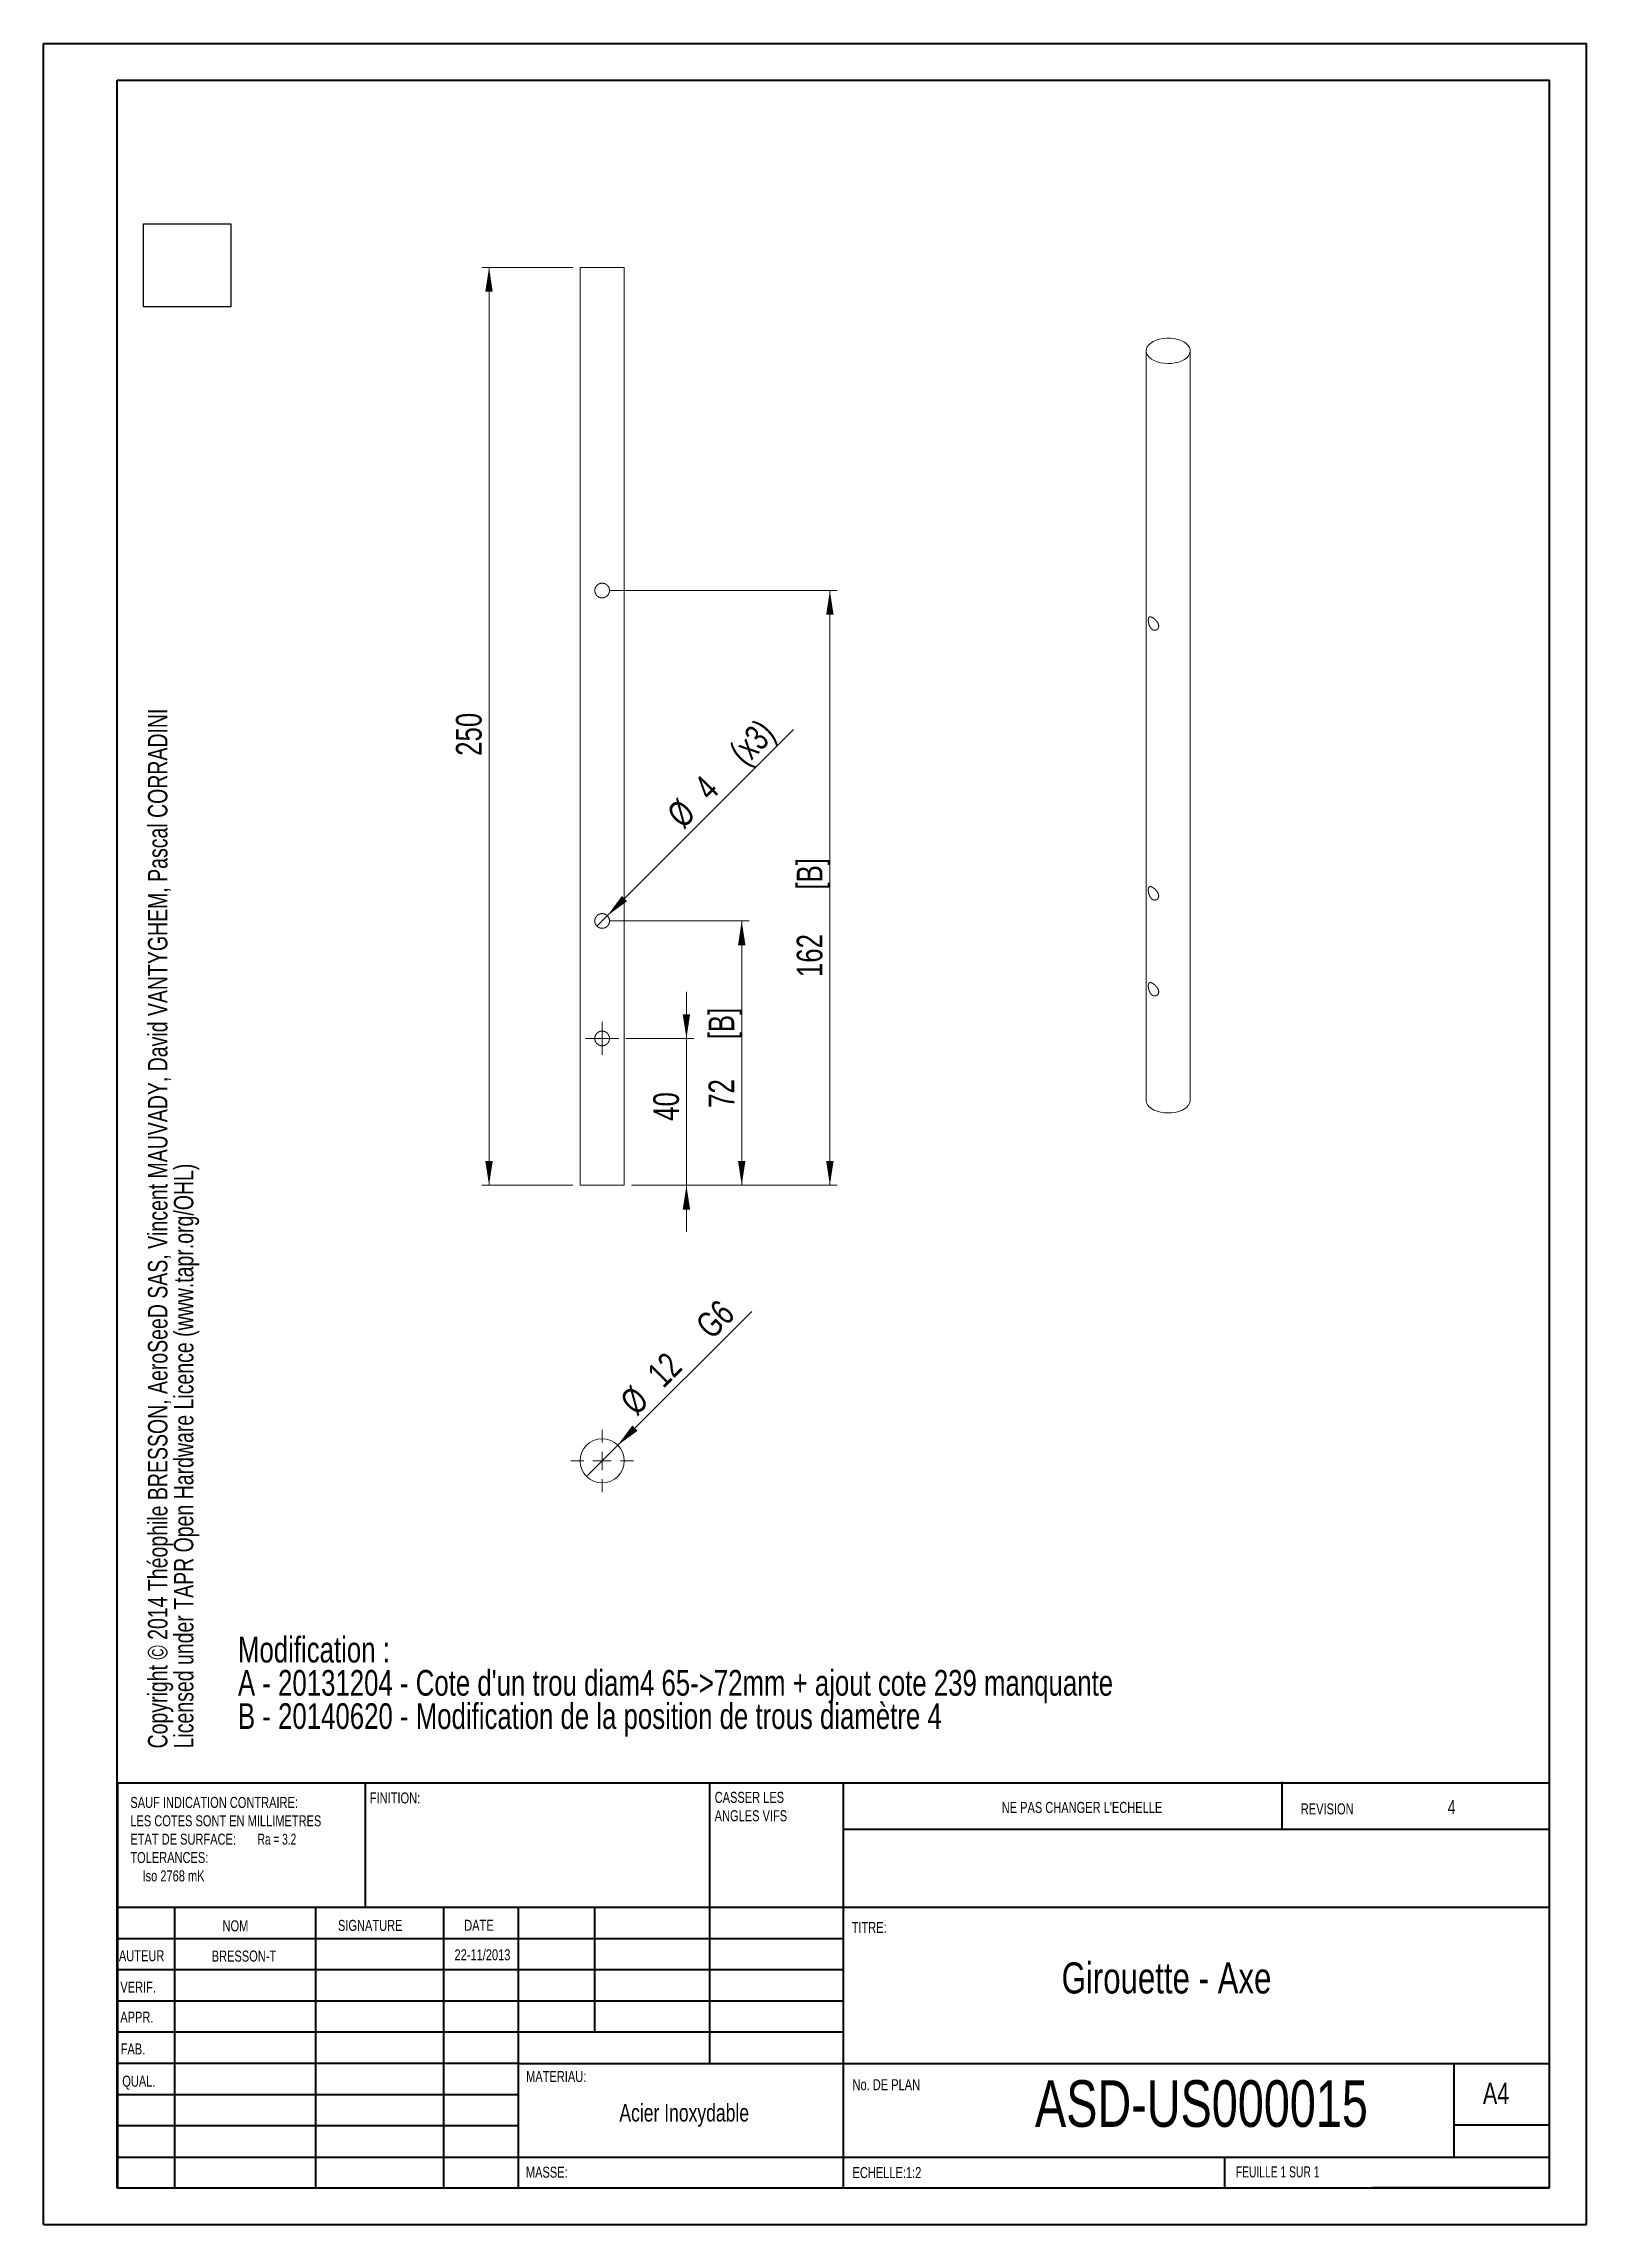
# Model space of a CAD drawing. Header units: millimetres. Extents: x 0 to 210, y 0 to 297.
import ezdxf

# ---------------------------------------------------------------- set-up
doc = ezdxf.new("R2010")
doc.units = ezdxf.units.MM
doc.styles.add('SLDTEXTSTYLE0', font='TXT', dxfattribs={"width": 0.75})
doc.styles.add('SLDTEXTSTYLE1', font='TXT', dxfattribs={"width": 0.7})
doc.styles.add('SLDTEXTSTYLE2', font='TXT', dxfattribs={"width": 0.6875})
doc.dimstyles.new('SLDDIMSTYLE0', dxfattribs={"dimtxt": 3.5, "dimasz": 3.302, "dimexe": 0, "dimexo": 0.0625, "dimgap": 0.875, "dimtad": 1, "dimlfac": 2, "dimrnd": 1e-09, "dimzin": 12, "dimdsep": 46, "dimtxsty": 'SLDTEXTSTYLE0', "dimsah": 1, "dimcen": 0.09, "dimadec": 0, "dimazin": 3, "dimtfac": 1, "dimtmove": 0, "dimatfit": 0, "dimfxl": 1, "dimfrac": 2, "dimtolj": 1, "dimtzin": 12, "dimarcsym": 0})
doc.dimstyles.new('SLDDIMSTYLE1', dxfattribs={"dimtxt": 3.5, "dimasz": 3.302, "dimexe": 0, "dimexo": 0.0625, "dimgap": 0.875, "dimtad": 1, "dimlfac": 2, "dimrnd": 1e-09, "dimzin": 12, "dimdsep": 46, "dimtxsty": 'SLDTEXTSTYLE0', "dimsah": 1, "dimcen": 0.09, "dimadec": 0, "dimazin": 3, "dimtfac": 1, "dimtofl": 0, "dimtmove": 0, "dimatfit": 3, "dimfxl": 1, "dimfrac": 2, "dimtolj": 1, "dimtzin": 12, "dimarcsym": 0})
doc.dimstyles.new('SLDDIMSTYLE2', dxfattribs={"dimtxt": 3.5, "dimasz": 3.302, "dimexe": 0, "dimexo": 0.0625, "dimgap": 0.875, "dimtad": 1, "dimlfac": 2, "dimrnd": 1e-09, "dimzin": 12, "dimdsep": 46, "dimtxsty": 'SLDTEXTSTYLE0', "dimblk1": 'NONE', "dimsah": 1, "dimcen": 0, "dimadec": 0, "dimazin": 3, "dimtfac": 1, "dimtmove": 0, "dimatfit": 3, "dimldrblk": 'NONE', "dimfxl": 1, "dimfrac": 2, "dimtolj": 1, "dimtzin": 12, "dimarcsym": 0})
doc.dimstyles.new('SLDDIMSTYLE3', dxfattribs={"dimtxt": 3.5, "dimasz": 3.302, "dimexe": 0, "dimexo": 0.0625, "dimgap": 0.875, "dimtad": 1, "dimlfac": 2, "dimrnd": 1e-09, "dimzin": 12, "dimdsep": 46, "dimtxsty": 'SLDTEXTSTYLE0', "dimblk1": 'NONE', "dimsah": 1, "dimcen": 0, "dimadec": 0, "dimazin": 3, "dimtfac": 1, "dimtmove": 0, "dimatfit": 3, "dimldrblk": 'NONE', "dimfxl": 1, "dimfrac": 2, "dimtolj": 1, "dimtzin": 12, "dimarcsym": 0})
picture_1 = doc.add_image_def('image1.bmp', size_in_pixel=(400, 420))

# ---------------------------------------------------------------- blocks, each defined once
blk = doc.blocks.new('SW_NOTE_0')
at = {"color": 0, "linetype": 'Continuous', "lineweight": 0, "char_height": 3.5, "attachment_point": 1, "style": 'SLDTEXTSTYLE0'}
for s, insert in [('Modification :', (0, 4.51)), ("A - 20131204 - Cote d'un trou diam4 65->72mm + ajout cote 239 manquante", (0, -0.01)), ('B - 20140620 - Modification de la position de trous diamètre 4', (0, -4.54))]:
    blk.add_mtext(s, dxfattribs=dict(at, insert=insert))
blk = doc.blocks.new('SW_NOTE_1')
at = {"color": 0, "linetype": 'Continuous', "lineweight": 0, "char_height": 2.6458, "attachment_point": 1, "rotation": 90, "style": 'SLDTEXTSTYLE0'}
for s, insert in [('Copyright © 2014 Théophile BRESSON, AeroSeeD SAS, Vincent MAUVADY, David VANTYGHEM, Pascal CORRADINI', (-3.41, 0)), ('Licensed under TAPR Open Hardware Licence (www.tapr.org/OHL)', (0.12, 0))]:
    blk.add_mtext(s, dxfattribs=dict(at, insert=insert))
blk = doc.blocks.new('SW_NOTE_2')
at = {"color": 0, "linetype": 'Continuous', "lineweight": 0, "char_height": 1.5, "attachment_point": 1, "style": 'SLDTEXTSTYLE0'}
for s, insert in [('CASSER LES', (0, 1.93)), ('ANGLES VIFS', (0, -0.57))]:
    blk.add_mtext(s, dxfattribs=dict(at, insert=insert))
blk = doc.blocks.new('SW_NOTE_3')
at = {"color": 0, "linetype": 'Continuous', "lineweight": 0, "char_height": 1.5, "attachment_point": 1}
for s, insert, style in [('SAUF INDICATION CONTRAIRE:', (0, 1.93), 'SLDTEXTSTYLE0'), ('LES COTES SONT EN MILLIMETRES', (0, -0.57), 'SLDTEXTSTYLE0'), ('TOLERANCES:', (0, -5.57), 'SLDTEXTSTYLE0'), ('ETAT DE SURFACE:', (0, -3.07), 'SLDTEXTSTYLE0'), ('Ra = 3.2', (17.33, -3.07), 'SLDTEXTSTYLE2'), ('Iso 2768 mK', (1.66, -8.07), 'SLDTEXTSTYLE0')]:
    blk.add_mtext(s, dxfattribs=dict(at, insert=insert, style=style))
blk = doc.blocks.new('*D5')
at = {"color": 7, "linetype": 'Continuous', "lineweight": 0}
for p, q in [((87.58, 161.73), (87.58, 168.08)), ((79.35, 161.73), (88.58, 161.73)), ((87.58, 141.73), (87.58, 161.73)), ((80.1, 141.73), (88.58, 141.73)), ((87.58, 141.73), (87.58, 135.38))]:
    blk.add_line(p, q, dxfattribs=at)
for points in [[(87.58, 161.73), (88.08, 165.03), (87.07, 165.03)], [(87.58, 141.73), (87.07, 138.43), (88.08, 138.43)]]:
    blk.add_solid(points, dxfattribs=at)
at = {"color": 7, "linetype": 'Continuous', "lineweight": 0, "insert": (83.06, 150.51, 0.05), "char_height": 3.5, "attachment_point": 1, "rotation": 90, "style": 'SLDTEXTSTYLE0'}
blk.add_mtext('40', dxfattribs=at)
blk = doc.blocks.new('*D6')
at = {"color": 7, "linetype": 'Continuous', "lineweight": 0}
for p, q in [((72.1, 266.73), (59.71, 266.73)), ((60.71, 141.73), (60.71, 266.73)), ((72.1, 141.73), (59.71, 141.73))]:
    blk.add_line(p, q, dxfattribs=at)
for points in [[(60.71, 266.73), (60.2, 263.43), (61.21, 263.43)], [(60.71, 141.73), (61.21, 145.03), (60.2, 145.03)]]:
    blk.add_solid(points, dxfattribs=at)
at = {"color": 7, "linetype": 'Continuous', "lineweight": 0, "insert": (56.2, 200.22, 0.05), "char_height": 3.5, "attachment_point": 1, "rotation": 90, "style": 'SLDTEXTSTYLE0'}
blk.add_mtext('250', dxfattribs=at)
blk = doc.blocks.new('*D7')
at = {"color": 7, "linetype": 'Continuous', "lineweight": 0}
for p, q in [((77.1, 177.73), (96.1, 177.73)), ((95.1, 141.73), (95.1, 177.73)), ((80.1, 141.73), (96.1, 141.73))]:
    blk.add_line(p, q, dxfattribs=at)
for points in [[(95.1, 177.73), (94.6, 174.43), (95.61, 174.43)], [(95.1, 141.73), (95.61, 145.03), (94.6, 145.03)]]:
    blk.add_solid(points, dxfattribs=at)
at = {"color": 7, "linetype": 'Continuous', "lineweight": 0, "char_height": 3.5, "attachment_point": 1, "rotation": 90, "style": 'SLDTEXTSTYLE0'}
for s, insert in [('[B]', (90.59, 161.61, 0.05)), ('72', (90.59, 152.28, 0.05))]:
    blk.add_mtext(s, dxfattribs=dict(at, insert=insert))
blk = doc.blocks.new('*D9')
at = {"color": 7, "linetype": 'Continuous', "lineweight": 0}
for q in [(102.17, 203.79), (75.4, 177.02)]:
    blk.add_line((76.81, 178.44), q, dxfattribs=at)
blk.add_solid([(76.81, 178.44), (79.5, 180.41), (78.79, 181.13)], dxfattribs=at)
at = {"color": 7, "linetype": 'Continuous', "lineweight": 0, "char_height": 3.5, "attachment_point": 1, "rotation": 45, "style": 'SLDTEXTSTYLE0'}
for s, insert in [('(x3)', (93.12, 201.18, 0.05)), ('4', (88.35, 196.41, 0.05)), ('%%c', (84.65, 192.64, 0.05))]:
    blk.add_mtext(s, dxfattribs=dict(at, insert=insert))
blk = doc.blocks.new('_NONE')
blk = doc.blocks.new('*D10')
at = {"color": 7, "linetype": 'Continuous', "lineweight": 0}
for p, q in [((77.1, 222.73), (108.1, 222.73)), ((107.1, 222.73), (107.1, 141.73)), ((80.1, 141.73), (108.1, 141.73))]:
    blk.add_line(p, q, dxfattribs=at)
for points in [[(107.1, 222.73), (106.6, 219.43), (107.61, 219.43)], [(107.1, 141.73), (107.61, 145.03), (106.6, 145.03)]]:
    blk.add_solid(points, dxfattribs=at)
at = {"color": 7, "linetype": 'Continuous', "lineweight": 0, "char_height": 3.5, "attachment_point": 1, "rotation": 90, "style": 'SLDTEXTSTYLE0'}
for s, insert in [('[B]', (102.59, 182, 0.05)), ('162', (102.59, 170.09, 0.05))]:
    blk.add_mtext(s, dxfattribs=dict(at, insert=insert))
blk = doc.blocks.new('SW_CENTERMARKSYMBOL_0')
at = {"color": 0, "linetype": 'Continuous', "lineweight": 0}
for p, q in [((-1.25, 0), (-2.25, 0)), ((0, 0), (-1.25, 0)), ((0, 1.25), (0, 2.25)), ((0, 0), (0, 1.25)), ((0, 0), (0, -1.25)), ((0, 0), (1.25, 0)), ((1.25, 0), (2.25, 0)), ((0, -1.25), (0, -2.25))]:
    blk.add_line(p, q, dxfattribs=at)
blk = doc.blocks.new('*D12')
at = {"color": 7, "linetype": 'Continuous', "lineweight": 0}
for q in [(96.47, 124.56), (73.98, 102.07)]:
    blk.add_line((78.22, 106.32), q, dxfattribs=at)
blk.add_solid([(78.22, 106.32), (80.92, 108.29), (80.2, 109.01)], dxfattribs=at)
at = {"color": 7, "linetype": 'Continuous', "lineweight": 0, "char_height": 3.5, "attachment_point": 1, "rotation": 45, "style": 'SLDTEXTSTYLE0'}
for s, insert in [('G6', (88.57, 123.07, -39.95)), ('12', (81.97, 116.47, -39.95)), ('%%c', (78.28, 112.7, -39.95))]:
    blk.add_mtext(s, dxfattribs=dict(at, insert=insert))
blk = doc.blocks.new('SW_CENTERMARKSYMBOL_1')
at = {"color": 0, "linetype": 'Continuous', "lineweight": 0}
for p, q in [((0, 2.5), (0, 4.25)), ((-2.5, 0), (-4.25, 0)), ((0, 0), (-1.25, 0)), ((0, 0), (0, 1.25)), ((0, 0), (0, -1.25)), ((0, 0), (1.25, 0)), ((2.5, 0), (4.25, 0)), ((0, -2.5), (0, -4.25))]:
    blk.add_line(p, q, dxfattribs=at)

msp = doc.modelspace()

# ---------------------------------------------------------------- linework, layer by layer
at = {"color": 7, "linetype": 'Continuous', "lineweight": 40}
for p, q in [((0.0788, 0.2148), (0.0788, 297.2148)), ((0.0788, 297.2148), (210.0788, 297.2148)), ((210.0788, 0.2148), (210.0788, 297.2148)), ((210.0788, 292.2148), (210.0788, 297.2148)), ((10.0788, 292.2148), (205.0788, 292.2148)), ((10.0788, 5.2148), (10.0788, 292.2148)), ((205.0788, 5.2148), (205.0788, 292.2148)), ((10.1108, 60.3709), (205.0788, 60.3709)), ((10.1108, 60.3709), (10.1108, 5.1209)), ((43.9108, 43.3709), (43.9108, 60.3709)), ((90.7108, 60.3709), (90.7108, 22.1209)), ((108.9108, 60.3709), (108.9108, 5.1209)), ((168.6788, 54.0898), (168.6788, 60.4648)), ((205.0788, 53.9959), (108.9108, 53.9959)), ((205.0788, 43.3709), (10.1108, 43.3709)), ((17.9108, 43.3709), (17.9108, 5.1209)), ((37.1018, 43.3709), (37.1018, 5.1209)), ((54.5097, 43.3709), (54.5097, 5.1209)), ((64.7108, 5.1209), (64.7108, 43.3709)), ((75.1108, 26.3709), (75.1108, 43.3709)), ((108.9108, 39.1209), (10.1108, 39.1209)), ((108.9108, 34.8709), (10.1108, 34.8709)), ((108.9108, 30.6209), (10.1108, 30.6209)), ((108.9108, 26.3709), (10.1108, 26.3709)), ((64.7108, 22.1209), (10.1108, 22.1209)), ((64.7108, 22.1209), (205.0788, 22.1209)), ((192.0788, 9.4648), (192.0788, 22.2148)), ((64.7108, 17.8709), (10.1108, 17.8709)), ((64.7108, 13.6209), (10.1108, 13.6209)), ((205.0788, 13.7148), (192.0788, 13.7148)), ((10.1108, 9.3709), (205.0788, 9.3709)), ((160.8788, 5.2148), (160.8788, 9.4648)), ((10.0788, 5.2148), (205.0788, 5.2148)), ((205.0788, 5.2148), (180.9883, 5.2148)), ((0.0788, 0.2148), (210.0788, 0.2148))]:
    msp.add_line(p, q, dxfattribs=at)
at = {"color": 7, "linetype": 'Continuous', "lineweight": 15}
for p, q in [((73.1036, 266.7298), (73.1036, 141.7298)), ((79.1036, 266.7298), (73.1036, 266.7298)), ((79.1036, 141.7298), (79.1036, 266.7298)), ((150.1559, 255.3742), (150.1559, 153.3066)), ((156.1559, 153.3066), (156.1559, 255.3742)), ((79.1036, 141.7298), (73.1036, 141.7298))]:
    msp.add_line(p, q, dxfattribs=at)
at = {"color": 7, "linetype": 'Continuous', "lineweight": 15, "flags": 128}
for points in [[(155.2772, 256.5988), (155.6052, 256.3743), (155.8628, 256.1209), (156.0424, 255.8461), (156.139, 255.5577), (156.1498, 255.264), (156.0745, 254.9735), (155.9152, 254.6945), (155.6765, 254.4351), (155.3654, 254.2027), (154.9906, 254.004), (154.5631, 253.8447), (154.0951, 253.7294), (153.6, 253.6614), (153.0922, 253.6427), (152.5863, 253.6739), (152.0967, 253.7539), (151.6376, 253.8805), (151.2221, 254.0502), (150.8623, 254.2579), (150.5685, 254.4977), (150.3491, 254.7627), (150.2105, 255.0454), (150.1566, 255.3375), (150.189, 255.6306), (150.3067, 255.9164), (150.5064, 256.1866), (150.7823, 256.4334), (151.1265, 256.6497), (151.5291, 256.8293), (151.9785, 256.9671), (152.4618, 257.0591), (152.965, 257.1026), (153.4737, 257.0963), (153.9733, 257.0406), (154.4494, 256.9368), (154.8882, 256.7882), (155.2772, 256.5988)], [(156.1559, 153.3066), (156.1498, 153.1964), (156.0745, 152.9059), (155.9152, 152.6269), (155.6765, 152.3675), (155.3654, 152.1351), (154.9906, 151.9364), (154.5631, 151.7771), (154.0951, 151.6618), (153.6, 151.5938), (153.0922, 151.5751), (152.5863, 151.6063), (152.0967, 151.6863), (151.6376, 151.8129), (151.2221, 151.9826), (150.8623, 152.1903), (150.5685, 152.4301), (150.3491, 152.6951), (150.2105, 152.9778), (150.1566, 153.2699), (150.1559, 153.3066)]]:
    msp.add_lwpolyline(points, dxfattribs=at)
at = {"color": 7, "linetype": 'Continuous', "lineweight": 15}
msp.add_circle((76.1036, 104.1944), 3, dxfattribs=at)
for points in [[(77.1036, 222.7964), (77.1036, 222.6632), (77.097, 222.5979), (77.0713, 222.4694), (77.0519, 222.4057), (77.0015, 222.2848), (76.9708, 222.2276), (76.8983, 222.1193), (76.8564, 222.0684), (76.7191, 221.9311), (76.6083, 221.8568), (76.4281, 221.7817), (76.3646, 221.7622), (76.2352, 221.7363), (76.17, 221.7299), (76.0385, 221.7298), (75.9717, 221.7364), (75.843, 221.7621), (75.7804, 221.7812), (75.6587, 221.8318), (75.601, 221.8629), (75.4931, 221.9351), (75.4422, 221.9769), (75.3502, 222.069), (75.3092, 222.119), (75.2368, 222.2269), (75.2054, 222.2854), (75.1553, 222.4058), (75.1362, 222.4681), (75.1102, 222.5975), (75.1036, 222.6638), (75.1035, 222.8606), (75.13, 222.993), (75.2052, 223.1739), (75.2366, 223.2324), (75.309, 223.3404), (75.35, 223.3905), (75.4885, 223.5291), (75.5976, 223.6024), (75.78, 223.6783), (75.8425, 223.6974), (75.9709, 223.7231), (76.0376, 223.7298), (76.1694, 223.7298), (76.2347, 223.7234), (76.364, 223.6976), (76.4276, 223.6781), (76.6083, 223.6029), (76.719, 223.5286), (76.8565, 223.3911), (76.8985, 223.34), (76.9708, 223.232), (77.0015, 223.1748), (77.0518, 223.054), (77.0713, 222.9902), (77.097, 222.8618), (77.1036, 222.7964), (77.1036, 222.6632)], [(151.863, 217.938), (151.863, 217.8293), (151.8567, 217.7776), (151.8323, 217.6796), (151.8138, 217.6328), (151.7667, 217.548), (151.7382, 217.5099), (151.6721, 217.4425), (151.6345, 217.4135), (151.5139, 217.3438), (151.42, 217.3194), (151.2761, 217.3221), (151.2267, 217.3296), (151.1292, 217.3577), (151.0816, 217.3782), (150.9885, 217.4318), (150.9429, 217.4654), (150.8579, 217.5424), (150.818, 217.586), (150.743, 217.6834), (150.7088, 217.7362), (150.647, 217.8475), (150.6189, 217.907), (150.5696, 218.0288), (150.5484, 218.0909), (150.512, 218.2172), (150.4967, 218.2817), (150.4727, 218.407), (150.4638, 218.4684), (150.4518, 218.5884), (150.4488, 218.6462), (150.4488, 218.8068), (150.4606, 218.9002), (150.4966, 219.0073), (150.5119, 219.0382), (150.5483, 219.0884), (150.5695, 219.1079), (150.6437, 219.1509), (150.7054, 219.1573), (150.8177, 219.1353), (150.8575, 219.1228), (150.9424, 219.088), (150.988, 219.0653), (151.0811, 219.0115), (151.1288, 218.9805), (151.2262, 218.9101), (151.2757, 218.8708), (151.42, 218.7451), (151.5138, 218.6482), (151.6346, 218.4935), (151.6723, 218.4393), (151.7382, 218.33), (151.7667, 218.2747), (151.8138, 218.1622), (151.8322, 218.1049), (151.8567, 217.9931), (151.863, 217.938), (151.863, 217.8293)], [(151.863, 181.1937), (151.863, 181.0849), (151.8567, 181.0333), (151.8323, 180.9353), (151.8138, 180.8885), (151.7667, 180.8037), (151.7382, 180.7656), (151.6721, 180.6982), (151.6345, 180.6691), (151.5139, 180.5995), (151.42, 180.575), (151.2761, 180.5778), (151.2267, 180.5852), (151.1292, 180.6134), (151.0816, 180.6339), (150.9885, 180.6875), (150.9429, 180.721), (150.8579, 180.798), (150.818, 180.8417), (150.743, 180.9391), (150.7088, 180.9918), (150.647, 181.1032), (150.6189, 181.1626), (150.5696, 181.2845), (150.5484, 181.3466), (150.512, 181.4728), (150.4967, 181.5374), (150.4727, 181.6627), (150.4638, 181.7241), (150.4518, 181.844), (150.4488, 181.9018), (150.4488, 182.0625), (150.4606, 182.1558), (150.4966, 182.263), (150.5119, 182.2939), (150.5483, 182.344), (150.5695, 182.3636), (150.6437, 182.4065), (150.7054, 182.413), (150.8177, 182.3909), (150.8575, 182.3784), (150.9424, 182.3436), (150.988, 182.3209), (151.0811, 182.2671), (151.1288, 182.2361), (151.2262, 182.1657), (151.2757, 182.1264), (151.42, 182.0008), (151.5138, 181.9039), (151.6346, 181.7491), (151.6723, 181.6949), (151.7382, 181.5857), (151.7667, 181.5304), (151.8138, 181.4178), (151.8322, 181.3605), (151.8567, 181.2488), (151.863, 181.1937), (151.863, 181.0849)], [(77.1036, 177.7964), (77.1036, 177.6632), (77.097, 177.5979), (77.0713, 177.4694), (77.0519, 177.4057), (77.0015, 177.2848), (76.9708, 177.2276), (76.8983, 177.1193), (76.8564, 177.0684), (76.7191, 176.9311), (76.6083, 176.8568), (76.4281, 176.7817), (76.3646, 176.7622), (76.2352, 176.7363), (76.17, 176.7299), (76.0385, 176.7298), (75.9717, 176.7364), (75.843, 176.7621), (75.7804, 176.7812), (75.6587, 176.8318), (75.601, 176.8629), (75.4931, 176.9351), (75.4422, 176.9769), (75.3502, 177.069), (75.3092, 177.119), (75.2368, 177.2269), (75.2054, 177.2854), (75.1553, 177.4058), (75.1362, 177.4681), (75.1102, 177.5975), (75.1036, 177.6638), (75.1035, 177.8606), (75.13, 177.993), (75.2052, 178.1739), (75.2366, 178.2324), (75.309, 178.3404), (75.35, 178.3905), (75.4885, 178.5291), (75.5976, 178.6024), (75.78, 178.6783), (75.8425, 178.6974), (75.9709, 178.7231), (76.0376, 178.7298), (76.1694, 178.7298), (76.2347, 178.7234), (76.364, 178.6976), (76.4276, 178.6781), (76.6083, 178.6029), (76.719, 178.5286), (76.8565, 178.3911), (76.8985, 178.34), (76.9708, 178.232), (77.0015, 178.1748), (77.0518, 178.054), (77.0713, 177.9902), (77.097, 177.8618), (77.1036, 177.7964), (77.1036, 177.6632)], [(151.863, 168.129), (151.863, 168.0203), (151.8567, 167.9686), (151.8323, 167.8706), (151.8138, 167.8238), (151.7667, 167.739), (151.7382, 167.7009), (151.6721, 167.6336), (151.6345, 167.6045), (151.5139, 167.5348), (151.42, 167.5104), (151.2761, 167.5131), (151.2267, 167.5206), (151.1292, 167.5488), (151.0816, 167.5692), (150.9885, 167.6228), (150.9429, 167.6564), (150.8579, 167.7334), (150.818, 167.777), (150.743, 167.8745), (150.7088, 167.9272), (150.647, 168.0385), (150.6189, 168.098), (150.5696, 168.2198), (150.5484, 168.2819), (150.512, 168.4082), (150.4967, 168.4727), (150.4727, 168.598), (150.4638, 168.6594), (150.4518, 168.7794), (150.4488, 168.8372), (150.4488, 168.9978), (150.4606, 169.0912), (150.4966, 169.1983), (150.5119, 169.2293), (150.5483, 169.2794), (150.5695, 169.299), (150.6437, 169.3419), (150.7054, 169.3483), (150.8177, 169.3263), (150.8575, 169.3138), (150.9424, 169.279), (150.988, 169.2563), (151.0811, 169.2025), (151.1288, 169.1715), (151.2262, 169.1011), (151.2757, 169.0618), (151.42, 168.9361), (151.5138, 168.8392), (151.6346, 168.6845), (151.6723, 168.6303), (151.7382, 168.521), (151.7667, 168.4657), (151.8138, 168.3532), (151.8322, 168.2959), (151.8567, 168.1842), (151.863, 168.129), (151.863, 168.0203)], [(77.1036, 161.7964), (77.1036, 161.6632), (77.097, 161.5979), (77.0713, 161.4694), (77.0519, 161.4057), (77.0015, 161.2848), (76.9708, 161.2276), (76.8983, 161.1193), (76.8564, 161.0684), (76.7191, 160.9311), (76.6083, 160.8568), (76.4281, 160.7817), (76.3646, 160.7622), (76.2352, 160.7363), (76.17, 160.7299), (76.0385, 160.7298), (75.9717, 160.7364), (75.843, 160.7621), (75.7804, 160.7812), (75.6587, 160.8318), (75.601, 160.8629), (75.4931, 160.9351), (75.4422, 160.9769), (75.3502, 161.069), (75.3092, 161.119), (75.2368, 161.2269), (75.2054, 161.2854), (75.1553, 161.4058), (75.1362, 161.4681), (75.1102, 161.5975), (75.1036, 161.6638), (75.1035, 161.8606), (75.13, 161.993), (75.2052, 162.1739), (75.2366, 162.2324), (75.309, 162.3404), (75.35, 162.3905), (75.4885, 162.5291), (75.5976, 162.6024), (75.78, 162.6783), (75.8425, 162.6974), (75.9709, 162.7231), (76.0376, 162.7298), (76.1694, 162.7298), (76.2347, 162.7234), (76.364, 162.6976), (76.4276, 162.6781), (76.6083, 162.6029), (76.719, 162.5286), (76.8565, 162.3911), (76.8985, 162.34), (76.9708, 162.232), (77.0015, 162.1748), (77.0518, 162.054), (77.0713, 161.9902), (77.097, 161.8618), (77.1036, 161.7964), (77.1036, 161.6632)]]:
    msp.add_open_spline(points, degree=3, knots=[-0.03125, -0.03125, 0, 0, 0.03125, 0.03125, 0.0625, 0.0625, 0.09375, 0.09375, 0.125, 0.125, 0.1875, 0.1875, 0.21875, 0.21875, 0.25, 0.25, 0.28125, 0.28125, 0.3125, 0.3125, 0.34375, 0.34375, 0.375, 0.375, 0.40625, 0.40625, 0.4375, 0.4375, 0.46875, 0.46875, 0.5, 0.5, 0.5625, 0.5625, 0.59375, 0.59375, 0.625, 0.625, 0.6875, 0.6875, 0.71875, 0.71875, 0.75, 0.75, 0.78125, 0.78125, 0.8125, 0.8125, 0.875, 0.875, 0.90625, 0.90625, 0.9375, 0.9375, 0.96875, 0.96875, 1, 1, 1.03125, 1.03125], dxfattribs=at)

# ---------------------------------------------------------------- block references
at = {"color": 7, "linetype": 'Continuous', "lineweight": 0}
for name, p in [('SW_NOTE_1', (17.6933, 65.0369)), ('SW_CENTERMARKSYMBOL_0', (76.1036, 161.7298)), ('SW_CENTERMARKSYMBOL_1', (76.1036, 104.1944)), ('SW_NOTE_0', (26.5305, 75.7296)), ('SW_NOTE_3', (11.8808, 56.4987)), ('SW_NOTE_2', (91.42, 57.1904))]:
    msp.add_blockref(name, p, dxfattribs=at)

# ---------------------------------------------------------------- texts
for s, insert, char_height, attachment_point, style in [('FINITION:', (44.4821, 59.0402), 1.5, 1, 'SLDTEXTSTYLE0'), ("NE PAS CHANGER L'ECHELLE", (130.4935, 57.7478), 1.5, 1, 'SLDTEXTSTYLE0'), ('REVISION', (171.2064, 57.5497), 1.5, 1, 'SLDTEXTSTYLE0'), ('4', (191.7386, 57.9901), 1.905, 2, 'SLDTEXTSTYLE0'), ('NOM', (24.4331, 41.6224), 1.5, 1, 'SLDTEXTSTYLE0'), ('SIGNATURE', (40.1444, 41.6827), 1.5, 1, 'SLDTEXTSTYLE0'), ('DATE', (57.3255, 41.6971), 1.5, 1, 'SLDTEXTSTYLE0'), ('TITRE:', (110.067, 41.3993), 1.5, 1, 'SLDTEXTSTYLE0'), ('AUTEUR', (10.323, 37.5506), 1.5, 1, 'SLDTEXTSTYLE0'), ('BRESSON-T', (27.3455, 37.5043), 1.4986, 2, 'SLDTEXTSTYLE0'), ('22-11/2013', (59.8082, 37.68), 1.4986, 2, 'SLDTEXTSTYLE0'), ('Girouette - Axe', (152.9302, 35.8967), 4.233333, 2, 'SLDTEXTSTYLE0'), ('VERIF.', (10.5213, 33.2753), 1.5, 1, 'SLDTEXTSTYLE0'), ('APPR.', (10.5125, 29.1852), 1.5, 1, 'SLDTEXTSTYLE0'), ('FAB.', (10.566, 24.8546), 1.5, 1, 'SLDTEXTSTYLE0'), ('MATERIAU:', (65.7567, 21.107), 1.5, 1, 'SLDTEXTSTYLE0'), ('QUAL.', (10.7799, 20.4706), 1.5, 1, 'SLDTEXTSTYLE0'), ('No. DE PLAN', (110.1848, 19.9896), 1.5, 1, 'SLDTEXTSTYLE0'), ('ASD-US000015', (157.6839, 19.8465), 6.35, 2, 'SLDTEXTSTYLE0'), ('A4', (195.9998, 19.5152), 2.91042, 1, 'SLDTEXTSTYLE0'), ('Acier Inoxydable', (87.2771, 16.6065), 2.38125, 2, 'SLDTEXTSTYLE0'), ('MASSE:', (65.7286, 8.0702), 1.4986, 1, 'SLDTEXTSTYLE0'), ('ECHELLE:1:2', (110.1848, 8.021), 1.5, 1, 'SLDTEXTSTYLE0'), ('FEUILLE 1 SUR 1', (162.3571, 8.1149), 1.5, 1, 'SLDTEXTSTYLE1')]:
    msp.add_mtext(s, dxfattribs=dict(at, insert=insert, char_height=char_height, attachment_point=attachment_point, style=style))

# ---------------------------------------------------------------- dimensions: what is measured, and where the dimension line sits
for base, p1, p2, dimstyle, picture, middle in [((60.7068, 266.7298), (73.1036, 141.7298), (73.1036, 266.7298), 'SLDDIMSTYLE1', '*D6', (60.7068, 205.5206)), ((87.5762, 161.7298), (79.1036, 141.7298), (78.3536, 161.7298), 'SLDDIMSTYLE0', '*D5', (87.5762, 154.5178))]:
    dim = msp.add_linear_dim(base=base, p1=p1, p2=p2, angle=90, dimstyle=dimstyle, dxfattribs=at)
    dim.commit()
    dim.dimension.update_dxf_attribs({"geometry": picture, "text_midpoint": middle, "dimtype": 160})
for base, p1, p2, picture, middle in [((107.1036, 141.7298), (76.1036, 222.7298), (79.1036, 141.7298), '*D10', (107.1036, 179.0102)), ((95.1036, 177.7298), (79.1036, 141.7298), (76.1036, 177.7298), '*D7', (95.1036, 159.9111))]:
    dim = msp.add_linear_dim(base=base, p1=p1, p2=p2, angle=90, text='<> [B]', dimstyle='SLDDIMSTYLE1', dxfattribs=at)
    dim.commit()
    dim.dimension.update_dxf_attribs({"geometry": picture, "text_midpoint": middle, "dimtype": 160})
for p1, p2, text, dimstyle, picture, middle in [((75.3965, 177.0227), (76.8107, 178.4369), '<> (x3)', 'SLDDIMSTYLE2', '*D9', (95.1036, 196.7298)), ((73.9823, 102.0731), (78.2249, 106.3157), '<>G6', 'SLDDIMSTYLE3', '*D12', (89.1036, 117.1944))]:
    dim = msp.add_diameter_dim_2p(p1=p1, p2=p2, text=text, dimstyle=dimstyle, dxfattribs=at)
    dim.commit()
    dim.dimension.update_dxf_attribs({"geometry": picture, "text_midpoint": middle, "dimtype": 163})

# ---------------------------------------------------------------- pictures from other files: only their frames are drawn
image = msp.add_image(picture_1, insert=(25.5796, 261.3494), size_in_units=(11.34, 11.907), rotation=90)
image.dxf.flags = 7

doc.saveas('drawing.dxf')
